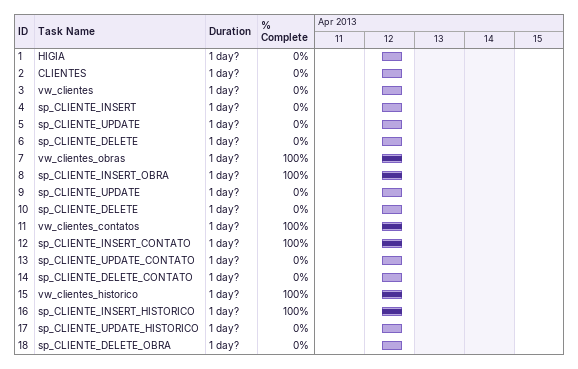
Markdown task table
| ID | Task | Duration | Start | Finish | % complete |
|---|---|---|---|---|---|
| 1 | HIGIA | 1d? | 2013-04-12 | 2013-04-12 | 0 |
| 2 | CLIENTES | 1d? | 2013-04-12 | 2013-04-12 | 0 |
| 3 | vw_clientes | 1d? | 2013-04-12 | 2013-04-12 | 0 |
| 4 | sp_CLIENTE_INSERT | 1d? | 2013-04-12 | 2013-04-12 | 0 |
| 5 | sp_CLIENTE_UPDATE | 1d? | 2013-04-12 | 2013-04-12 | 0 |
| 6 | sp_CLIENTE_DELETE | 1d? | 2013-04-12 | 2013-04-12 | 0 |
| 7 | vw_clientes_obras | 1d? | 2013-04-12 | 2013-04-12 | 100 |
| 8 | sp_CLIENTE_INSERT_OBRA | 1d? | 2013-04-12 | 2013-04-12 | 100 |
| 9 | sp_CLIENTE_UPDATE | 1d? | 2013-04-12 | 2013-04-12 | 0 |
| 10 | sp_CLIENTE_DELETE | 1d? | 2013-04-12 | 2013-04-12 | 0 |
| 11 | vw_clientes_contatos | 1d? | 2013-04-12 | 2013-04-12 | 100 |
| 12 | sp_CLIENTE_INSERT_CONTATO | 1d? | 2013-04-12 | 2013-04-12 | 100 |
| 13 | sp_CLIENTE_UPDATE_CONTATO | 1d? | 2013-04-12 | 2013-04-12 | 0 |
| 14 | sp_CLIENTE_DELETE_CONTATO | 1d? | 2013-04-12 | 2013-04-12 | 0 |
| 15 | vw_clientes_historico | 1d? | 2013-04-12 | 2013-04-12 | 100 |
| 16 | sp_CLIENTE_INSERT_HISTORICO | 1d? | 2013-04-12 | 2013-04-12 | 100 |
| 17 | sp_CLIENTE_UPDATE_HISTORICO | 1d? | 2013-04-12 | 2013-04-12 | 0 |
| 18 | sp_CLIENTE_DELETE_OBRA | 1d? | 2013-04-12 | 2013-04-12 | 0 |
